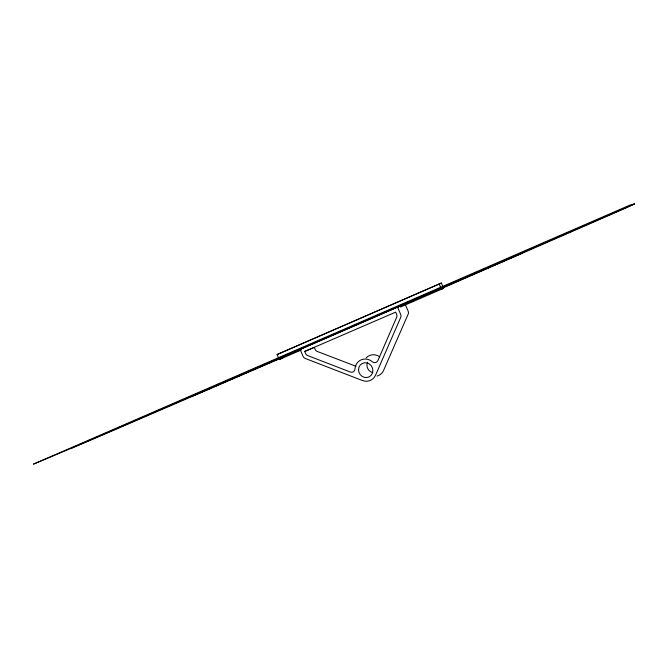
<?xml version="1.0" encoding="UTF-8"?>
<svg xmlns="http://www.w3.org/2000/svg" width="668" height="668" viewBox="0 0 668 668"><rect width="100%" height="100%" fill="white"/><g stroke="black" fill="none" stroke-linecap="round" stroke-linejoin="round"><path stroke-width="1" d="M282.622 358.115L279.232 359.526L277.078 354.541L441.364 283.057L443.627 288.351L400.408 307.021M441.364 283.057L277.078 354.541M634.508 203.849L630.024 205.059L33.4 464.151L71.852 448.036L634.6 203.89L632.329 205.026A91.483 0.685 -23.4 0 1 623.11 209.218L442.817 287.991M410.753 301.919L413.325 300.8M279.474 358.825L103.941 434.45A76.311 0.484 -23.2 0 1 86.564 441.832L71.852 448.036M296.567 351.418L299.414 350.191M279.232 359.526L301.176 350.024M304.7 351.451L395.69 312.131L396.608 314.286A3.833 3.666 67.8 0 1 396.625 317.384L377.879 360.578A3.783 3.565 61.4 0 1 372.335 361.739A11.281 10.596 60.6 0 0 361.246 359.793A11.281 10.596 60.6 0 0 354.967 368.961A3.741 3.499 62 0 1 350.349 372.018L307.714 355.593A3.699 3.415 66.6 0 1 305.593 353.522L304.7 351.451L314.286 347.402L315.162 349.422A3.607 3.348 66.7 0 0 317.233 351.443L356.002 366.289M303.639 347.961L300.107 349.414L303.113 356.378A3.691 3.407 66.4 0 0 305.234 358.449L362.432 380.535A11.281 10.596 60.6 0 0 375.583 375.14L400.675 317.5A3.833 3.674 67.5 0 0 400.666 314.394L397.552 307.138L400.391 305.994M443.627 288.351L441.431 289.236L439.143 283.9M405.117 304.082L408.148 311.154A3.732 3.59 67.7 0 1 408.156 314.169L383.574 370.414A10.997 10.371 60.5 0 1 377.103 376.051M372.886 372.652A7.331 6.914 60.5 0 1 367.542 362.223M366.147 357.873A10.997 10.371 60.5 0 1 379.791 356.854M520.815 253.615L193.035 395.815L522.384 253.013L520.815 253.615M358.524 369.688A7.523 7.064 60.6 0 0 369.229 376.794A7.523 7.064 60.6 0 0 369.354 363.976A7.523 7.064 60.6 0 0 358.524 369.688"/></g></svg>
